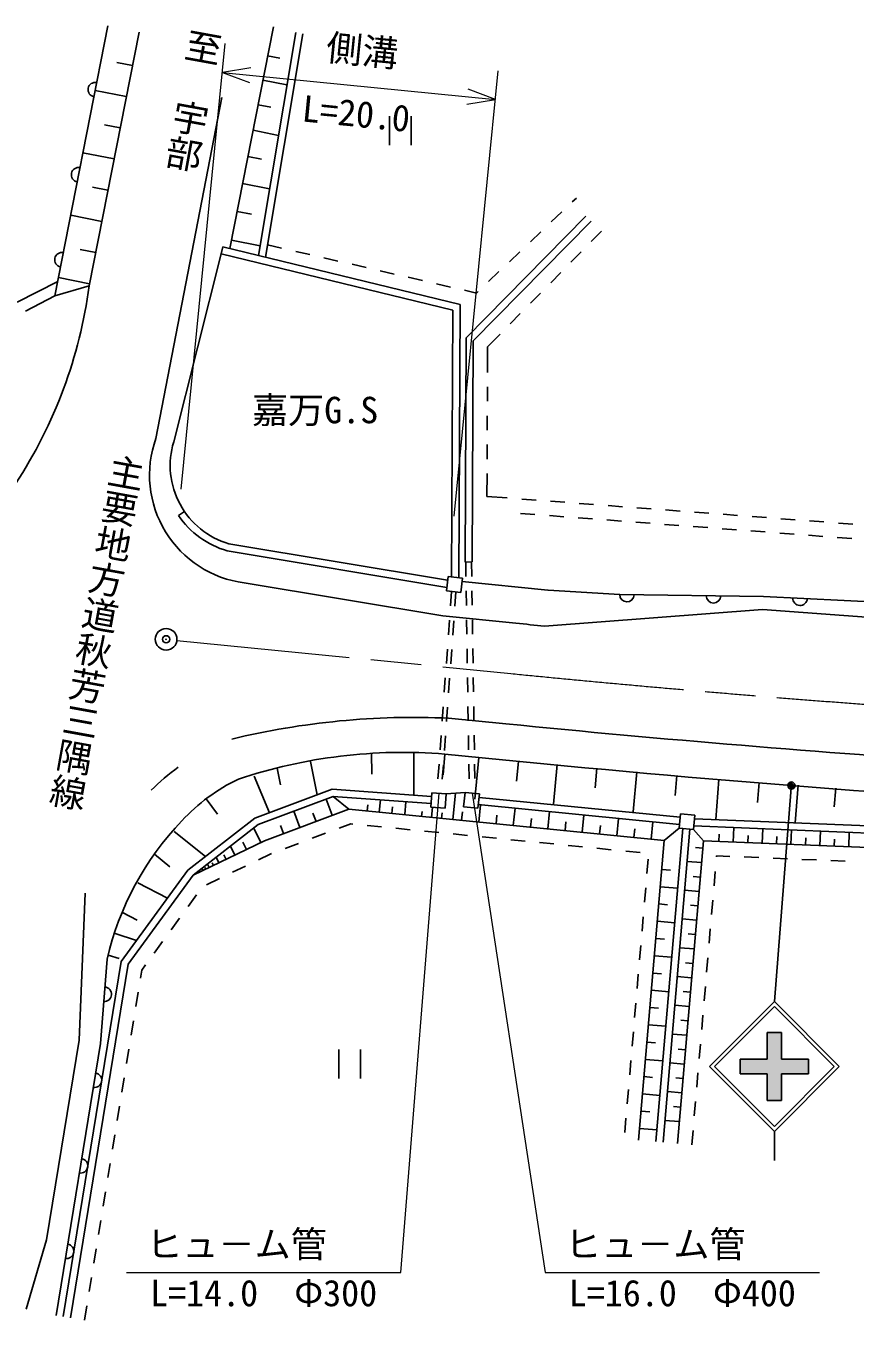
# Model space of a CAD drawing. Units: millimetres, scale not verified. Extents: x 0 to 700000, y -47500 to 447500.
# Drawn here: x 94030 to 151469, y 246708 to 336326 of the extents above; entities that cross this region are included whole.
import ezdxf
from ezdxf.enums import TextEntityAlignment as Align

# ---------------------------------------------------------------- set-up
doc = ezdxf.new("R2010")
doc.units = ezdxf.units.MM
doc.header["$LTSCALE"] = 1000
doc.header["$PDMODE"] = 32
doc.header["$PDSIZE"] = 500
doc.linetypes.add('CHAIN', pattern=[18.5, 12, -1.5, 3.5, -1.5])
doc.layers.add('作業ﾚｲﾔ1', color=7, linetype='Continuous', lineweight=25)
doc.styles.add('@ＭＳ ゴシック', font='')
doc.styles.add('ＭＳ ゴシック', font='')
doc.styles.get('@ＭＳ ゴシック').set_extended_font_data('@MS Gothic')
doc.styles.get('ＭＳ ゴシック').set_extended_font_data('MS Gothic')

msp = doc.modelspace()

# ---------------------------------------------------------------- hatches: boundary and pattern name
at = {"layer": '作業ﾚｲﾔ1'}
msp.add_hatch(color=256, dxfattribs=at).paths.add_polyline_path([(143516, 264770), (145376, 264770), (145377, 266630), (146377, 266630), (146376, 264770), (148236, 264770), (148235, 263770), (146376, 263770), (146375, 261910), (145375, 261910), (145376, 263770), (143515, 263770)])

# ---------------------------------------------------------------- linework, layer by layer
for p, q in [((99707, 336326), (96038, 317633)), ((108159, 320911), (111171, 336255)), ((101866, 335902), (98414, 318318)), ((112721, 335864), (110143, 320428)), ((113214, 335781), (110630, 320309)), ((101411, 333586), (100332, 333798)), ((110777, 334245), (111611, 334082)), ((110450, 332578), (112117, 332250)), ((100988, 331427), (98829, 331851)), ((107595, 331372), (103036, 307765)), ((110113, 330861), (110996, 330687)), ((119212, 330071), (119212, 328071)), ((120712, 330071), (120712, 328071)), ((100564, 329269), (99484, 329481)), ((109766, 329094), (111532, 328747)), ((100140, 327110), (97981, 327534)), ((109409, 327276), (110345, 327092)), ((109041, 325404), (110913, 325037)), ((99716, 324951), (98637, 325163)), ((131875, 324132), (132166, 324408)), ((99293, 322792), (97134, 323216)), ((108663, 323478), (109655, 323284)), ((124517, 314725), (132823, 323156)), ((125016, 314519), (133179, 322805)), ((130426, 322755), (131151, 323444)), ((128976, 321377), (129701, 322066)), ((133892, 322104), (133190, 321391)), ((98869, 320633), (97789, 320845)), ((107555, 320544), (107674, 321030)), ((124106, 317026), (107674, 321030)), ((108274, 321496), (110257, 321107)), ((110773, 321164), (111747, 320939)), ((107555, 320544), (104271, 307527)), ((123598, 316635), (107555, 320544)), ((112722, 320714), (113696, 320490)), ((114671, 320265), (115645, 320040)), ((127526, 319999), (128251, 320688)), ((132488, 320679), (131786, 319967)), ((116620, 319816), (117594, 319591)), ((118568, 319366), (119543, 319142)), ((126076, 318622), (126801, 319310)), ((131084, 319254), (130383, 318542)), ((96235, 318637), (93437, 317186)), ((96038, 317633), (98414, 318318)), ((98445, 318475), (96286, 318898)), ((120517, 318917), (121492, 318692)), ((122466, 318468), (123441, 318243)), ((96038, 317633), (94005, 316579)), ((124415, 318018), (125241, 317828)), ((125241, 317828), (125351, 317933)), ((129681, 317829), (128979, 317117)), ((123598, 316635), (123515, 298168)), ((124106, 317026), (124020, 298118)), ((128277, 316405), (127575, 315692)), ((124517, 314725), (124447, 299198)), ((126874, 314980), (126014, 314108)), ((125016, 314519), (124947, 299205)), ((126014, 314108), (126006, 312332)), ((126002, 311332), (125997, 310332)), ((125993, 309332), (125988, 308332)), ((125984, 307332), (125979, 306332)), ((125974, 305332), (125967, 303744)), ((125967, 303744), (127375, 303637)), ((128372, 303562), (129369, 303486)), ((130366, 303411), (131363, 303335)), ((132360, 303260), (133358, 303184)), ((134355, 303109), (135352, 303033)), ((136349, 302958), (137346, 302882)), ((105009, 302703), (104596, 302421)), ((128296, 302565), (129293, 302489)), ((130291, 302414), (131288, 302338)), ((132285, 302263), (133282, 302187)), ((134279, 302112), (135276, 302036)), ((138343, 302807), (139340, 302731)), ((140338, 302656), (141335, 302580)), ((142332, 302505), (143329, 302430)), ((144326, 302354), (145323, 302279)), ((146320, 302203), (147318, 302128)), ((148315, 302052), (149312, 301977)), ((136273, 301961), (137271, 301885)), ((138268, 301810), (139265, 301734)), ((140262, 301659), (141259, 301583)), ((142256, 301508), (143254, 301432)), ((144251, 301357), (145248, 301281)), ((146245, 301206), (147242, 301130)), ((150309, 301901), (151306, 301826)), ((123245, 297943), (108092, 300467)), ((148239, 301055), (149236, 300980)), ((150234, 300904), (151231, 300829)), ((123196, 297445), (107981, 299979)), ((124447, 299198), (124947, 299205)), ((124497, 299198), (124512, 298198)), ((124897, 299205), (124912, 298205)), ((122916, 295464), (109158, 297755)), ((123270, 298192), (123171, 297197)), ((123270, 298192), (124265, 298093)), ((124265, 298093), (124166, 297098)), ((124240, 297844), (130177, 297255)), ((123171, 297197), (124166, 297098)), ((123520, 297162), (123447, 296165)), ((123818, 297133), (123746, 296135)), ((124528, 297199), (124543, 296199)), ((124928, 297205), (124943, 296205)), ((130199, 297255), (135162, 296946)), ((135162, 296946), (145123, 296821)), ((145123, 296821), (164567, 295837)), ((145050, 295924), (129957, 294767)), ((145050, 295924), (159918, 294815)), ((122916, 295464), (127974, 294962)), ((123374, 295168), (123302, 294170)), ((123673, 295138), (123600, 294141)), ((124559, 295199), (124574, 294199)), ((124959, 295205), (124974, 294205)), ((123229, 293173), (123156, 292176)), ((123528, 293143), (123455, 292146)), ((124590, 293199), (124605, 292199)), ((124990, 293205), (125005, 292205)), ((123084, 291178), (123011, 290181)), ((123382, 291149), (123310, 290151)), ((124621, 291199), (124636, 290199)), ((125021, 291205), (125036, 290206)), ((122938, 289183), (122866, 288186)), ((123237, 289154), (123164, 288156)), ((124652, 289200), (124667, 288200)), ((125052, 289206), (125067, 288206)), ((123302, 288391), (127283, 287996)), ((122793, 287189), (122720, 286191)), ((123092, 287159), (123019, 286162)), ((124683, 287200), (124698, 286200)), ((125083, 287206), (125098, 286206)), ((117980, 285959), (117987, 284502)), ((120893, 285974), (120908, 283061)), ((123055, 285903), (122925, 284467)), ((123055, 285903), (127036, 285508)), ((113741, 285382), (114202, 283084)), ((122648, 285194), (122575, 284197)), ((122946, 285164), (122874, 284167)), ((124714, 285200), (124729, 284200)), ((125114, 285206), (125129, 284206)), ((125396, 285658), (125134, 282784)), ((128144, 285399), (128011, 284035)), ((130836, 285190), (130582, 282445)), ((109853, 284380), (110894, 281842)), ((111444, 284921), (111674, 283773)), ((133581, 284936), (133454, 283563)), ((136345, 284681), (136088, 281898)), ((139128, 284423), (138999, 283032)), ((142028, 284152), (141821, 281363)), ((109881, 281462), (115240, 283474)), ((122135, 282971), (115240, 283474)), ((122153, 283221), (122080, 282223)), ((122153, 283221), (123150, 283148)), ((122502, 283199), (122502, 283195)), ((123150, 283148), (124447, 283253)), ((123605, 281377), (123785, 283199)), ((124447, 283253), (124349, 282258)), ((124447, 283253), (125442, 283154)), ((125145, 283206), (125145, 283183)), ((144816, 283945), (144713, 282551)), ((147046, 283574), (145875, 268770)), ((147514, 283745), (147320, 281135)), ((150123, 283551), (150026, 282246)), ((106509, 282802), (107311, 281747)), ((110128, 281020), (115313, 282967)), ((115252, 281662), (114830, 282786)), ((122099, 282473), (115313, 282967)), ((116396, 282092), (115313, 282967)), ((117663, 281966), (117705, 282389)), ((118508, 281882), (118592, 282728)), ((120269, 281708), (120357, 282600)), ((123150, 283148), (123078, 282151)), ((125442, 283154), (125344, 282159)), ((125368, 282408), (139300, 281025)), ((125404, 281198), (125523, 282392)), ((125418, 282905), (139349, 281523)), ((109881, 281462), (105250, 277859)), ((110549, 279897), (116396, 282092)), ((113005, 280819), (112583, 281942)), ((114128, 281241), (113917, 281802)), ((116396, 282092), (138249, 279924)), ((119377, 281796), (119421, 282242)), ((121440, 281592), (121475, 281937)), ((122080, 282223), (123078, 282151)), ((122132, 281523), (122201, 282215)), ((122828, 281454), (122867, 281842)), ((124210, 281317), (124269, 281914)), ((124349, 282258), (125344, 282159)), ((126598, 281080), (126658, 281677)), ((127793, 280961), (127911, 282155)), ((128987, 280843), (129046, 281440)), ((130181, 280724), (130299, 281918)), ((132569, 280487), (132688, 281681)), ((134957, 280250), (135076, 281444)), ((139374, 281771), (139275, 280776)), ((139374, 281771), (140369, 281673)), ((140369, 281673), (140270, 280678)), ((140345, 281424), (188571, 279427)), ((104295, 280542), (106461, 278801)), ((110128, 281020), (105613, 277508)), ((110303, 279777), (109818, 280779)), ((111881, 280397), (111671, 280959)), ((115724, 280772), (116530, 281074)), ((116530, 281074), (116669, 281060)), ((117664, 280961), (118659, 280863)), ((119654, 280764), (120649, 280665)), ((121644, 280566), (122640, 280468)), ((131375, 280606), (131434, 281203)), ((133763, 280369), (133822, 280966)), ((136151, 280132), (136211, 280729)), ((137346, 280013), (137464, 281207)), ((139524, 280752), (137666, 259066)), ((140022, 280702), (138165, 259023)), ((138249, 279924), (139275, 280776)), ((139275, 280776), (140270, 280678)), ((140956, 279898), (140270, 280678)), ((140295, 280926), (191442, 278807)), ((143029, 279812), (143070, 280811)), ((145027, 279729), (145068, 280728)), ((147025, 279646), (147067, 280646)), ((149024, 279564), (149065, 280563)), ((110549, 279897), (105613, 277508)), ((109301, 279293), (109058, 279794)), ((111980, 279366), (112916, 279717)), ((113852, 280069), (114788, 280420)), ((123635, 280369), (124630, 280270)), ((125625, 280171), (126620, 280073)), ((127615, 279974), (128610, 279875)), ((129605, 279776), (130600, 279678)), ((138249, 279924), (136471, 259168)), ((140956, 279898), (139161, 258938)), ((140956, 279898), (191062, 277822)), ((142030, 279853), (142050, 280353)), ((144028, 279771), (144049, 280270)), ((146026, 279688), (146047, 280187)), ((148024, 279605), (148045, 280105)), ((150023, 279522), (150043, 280022)), ((151022, 279481), (151063, 280480)), ((102928, 278971), (104012, 278101)), ((107406, 278376), (107221, 278759)), ((107894, 278612), (107744, 278921)), ((108513, 278911), (108213, 279531)), ((110140, 278588), (110944, 278977)), ((110944, 278977), (111043, 279014)), ((131596, 279579), (132591, 279480)), ((133586, 279381), (134581, 279283)), ((135576, 279184), (136571, 279085)), ((140912, 279381), (140414, 279424)), ((141864, 278780), (141871, 278859)), ((141871, 278859), (142791, 278821)), ((143790, 278780), (144789, 278738)), ((105250, 277859), (100638, 271543)), ((106299, 277840), (106228, 277986)), ((106485, 277930), (106428, 278048)), ((106722, 278044), (106607, 278281)), ((107023, 278190), (106931, 278382)), ((108339, 277716), (109239, 278152)), ((137134, 278627), (137049, 277631)), ((138077, 277915), (138674, 277864)), ((140827, 278385), (139830, 278470)), ((145788, 278697), (146787, 278655)), ((147786, 278614), (148785, 278573)), ((149785, 278531), (150784, 278490)), ((105613, 277508), (101112, 271345)), ((101779, 276992), (103841, 275929)), ((105613, 277508), (105613, 277508)), ((105613, 277508), (105613, 277508)), ((105613, 277508), (105613, 277508)), ((105613, 277508), (105613, 277508)), ((105613, 277508), (105613, 277508)), ((105613, 277508), (105613, 277508)), ((105613, 277508), (105613, 277508)), ((105613, 277508), (105613, 277508)), ((105613, 277508), (105613, 277508)), ((105613, 277508), (105613, 277508)), ((105613, 277508), (105613, 277508)), ((105613, 277508), (105613, 277508)), ((105613, 277508), (105613, 277508)), ((105613, 277508), (105613, 277508)), ((105613, 277508), (105613, 277508)), ((105613, 277508), (105613, 277508)), ((105613, 277508), (105613, 277508)), ((105613, 277508), (105613, 277508)), ((105613, 277508), (105613, 277508)), ((105614, 277508), (105614, 277509)), ((105614, 277508), (105614, 277509)), ((105614, 277508), (105614, 277508)), ((105614, 277508), (105614, 277508)), ((105615, 277509), (105615, 277509)), ((105615, 277509), (105615, 277509)), ((105616, 277509), (105616, 277510)), ((105617, 277510), (105617, 277510)), ((105618, 277510), (105618, 277512)), ((105620, 277511), (105619, 277512)), ((105622, 277512), (105621, 277514)), ((105624, 277513), (105624, 277515)), ((105627, 277515), (105626, 277518)), ((105631, 277517), (105630, 277519)), ((105636, 277519), (105634, 277524)), ((106539, 276845), (107439, 277281)), ((140741, 277389), (140243, 277431)), ((141694, 276787), (141779, 277783)), ((98129, 276273), (97721, 266095)), ((105268, 275340), (105858, 276147)), ((136963, 276635), (136878, 275638)), ((137974, 276720), (139170, 276617)), ((140656, 276392), (139660, 276478)), ((137872, 275524), (138470, 275473)), ((140571, 275396), (140073, 275439)), ((141523, 274794), (141608, 275791)), ((100717, 274930), (101748, 274399)), ((104088, 273725), (104678, 274532)), ((136793, 274642), (136707, 273646)), ((137769, 274328), (138965, 274226)), ((140485, 274400), (139489, 274485)), ((100208, 273470), (101701, 272999)), ((140400, 273403), (139902, 273446)), ((141352, 272801), (141437, 273798)), ((102909, 272109), (103498, 272917)), ((136622, 272649), (136537, 271653)), ((137667, 273133), (138265, 273082)), ((140315, 272407), (139318, 272492)), ((100638, 271543), (96618, 246950)), ((99201, 265853), (99651, 271704)), ((99737, 271978), (100483, 271742)), ((137565, 271937), (138760, 271835)), ((141181, 270809), (141267, 271805)), ((101112, 271345), (97111, 246869)), ((101970, 270394), (102060, 270948)), ((102060, 270948), (102319, 271302)), ((136451, 270656), (136366, 269660)), ((137462, 270742), (138060, 270690)), ((140229, 271411), (139731, 271453)), ((140144, 270414), (139148, 270500)), ((141011, 268816), (141096, 269812)), ((101647, 268420), (101808, 269407)), ((137360, 269546), (138555, 269444)), ((140059, 269418), (139560, 269460)), ((136280, 268664), (136195, 267667)), ((137257, 268350), (137855, 268299)), ((139973, 268421), (138977, 268507)), ((141375, 264270), (145875, 268770)), ((141729, 264270), (145875, 268416)), ((150375, 264270), (145875, 268770)), ((150022, 264270), (145877, 268414)), ((101324, 266446), (101486, 267433)), ((137155, 267155), (138350, 267052)), ((139888, 267425), (139390, 267468)), ((140840, 266823), (140925, 267820)), ((136110, 266671), (136024, 265675)), ((139803, 266429), (138806, 266514)), ((145377, 266630), (145376, 264770)), ((145377, 266630), (146377, 266630)), ((146377, 266630), (146376, 264770)), ((95459, 252259), (97721, 266095)), ((96124, 247031), (99201, 265853)), ((101002, 264472), (101163, 265459)), ((115702, 265448), (115702, 263448)), ((117202, 265448), (117202, 263448)), ((137052, 265959), (137650, 265908)), ((139717, 265432), (139219, 265475)), ((140669, 264831), (140755, 265827)), ((135939, 264678), (135854, 263682)), ((136950, 264763), (138146, 264661)), ((139632, 264436), (138636, 264521)), ((143516, 264770), (143515, 263770)), ((143516, 264770), (145376, 264770)), ((146376, 264770), (148236, 264770)), ((148236, 264770), (148235, 263770)), ((100679, 262498), (100840, 263485)), ((136848, 263568), (137445, 263517)), ((139547, 263440), (139048, 263482)), ((140499, 262838), (140584, 263834)), ((141375, 264270), (145875, 259770)), ((141729, 264270), (145875, 260123)), ((143515, 263770), (145376, 263770)), ((145376, 263770), (145375, 261910)), ((145875, 259770), (150375, 264270)), ((145875, 260123), (150022, 264270)), ((146376, 263770), (146375, 261910)), ((146376, 263770), (148235, 263770)), ((135768, 262686), (135683, 261689)), ((136745, 262372), (137941, 262270)), ((139461, 262443), (138465, 262529)), ((140328, 260845), (140413, 261842)), ((145375, 261910), (146375, 261910)), ((100356, 260525), (100518, 261512)), ((136643, 261177), (137241, 261125)), ((139376, 261447), (138878, 261490)), ((135598, 260693), (135512, 259697)), ((136540, 259981), (137736, 259879)), ((139290, 260451), (138294, 260536)), ((100034, 258551), (100195, 259538)), ((140157, 258853), (140243, 259849)), ((145875, 259770), (145875, 257770)), ((99711, 256577), (99873, 257564)), ((99389, 254603), (99550, 255590)), ((99066, 252629), (99227, 253616)), ((94055, 247475), (95459, 252259)), ((98743, 250656), (98905, 251643)), ((98421, 248682), (98582, 249669)), ((98098, 246708), (98259, 247695))]:
    msp.add_line(p, q, dxfattribs=at)
at = {"layer": '作業ﾚｲﾔ1', "lineweight": 13}
for p, q in [((104778, 304247), (107839, 335095)), ((109615, 333429), (107641, 333105)), ((107641, 333105), (126548, 331229)), ((107641, 333105), (109513, 332399)), ((123685, 302370), (126746, 333219)), ((126548, 331229), (124677, 331935)), ((124575, 330904), (126548, 331229)), ((124945, 283203), (130000, 250000)), ((120000, 250000), (122652, 283185)), ((101000, 250000), (120000, 250000)), ((130000, 250000), (149000, 250000))]:
    msp.add_line(p, q, dxfattribs=at)
at = {"layer": '作業ﾚｲﾔ1', "linetype": 'CHAIN', "lineweight": 13}
msp.add_line((104492, 293775), (127628, 291479), dxfattribs=at)
at = {"layer": '作業ﾚｲﾔ1'}
for centre, radius in [((103746, 293849), 750), ((147058, 283723), 150), ((147058, 283723), 120), ((147058, 283723), 90), ((147058, 283723), 60), ((147058, 283723), 30)]:
    msp.add_circle(centre, radius, dxfattribs=at)
for centre, radius, start, end in [((98840, 331910), 500, 78.89426, 258.89426), ((97685, 326022), 500, 78.89426, 258.89426), ((96529, 320135), 500, 78.89426, 258.89426), ((65682, 322701), 33025, 326.81828, 352.37374), ((110129, 305226), 7533, 160.29899, 262.59675), ((109669, 305885), 5643, 163.08262, 253.76733), ((109669, 305885), 6143, 214.32589, 254.04927), ((135662, 296940), 500, 179.28036, 359.28036), ((141661, 296864), 500, 179.28036, 359.28036), ((147658, 296693), 500, 177.10464, 357.10464), ((226378, 1286591), 996500, 264.33286, 264.44745), ((120930, 234612), 53831, 87.47431, 103.56314), ((226378, 1286591), 1003500, 264.33286, 268.07502), ((120158, 249947), 36073, 85.39222, 108.43896), ((113518, 272630), 15259, 125.81247, 135.10421), ((226378, 1286591), 1006000, 264.33286, 269.56825), ((114331, 272496), 12938, 115.56564, 137.22691), ((119833, 266974), 20730, 136.35047, 166.80941), ((99464, 269271), 500, 265.60388, 85.60388), ((98786, 263315), 500, 260.71645, 80.71645), ((97818, 257393), 500, 260.71645, 80.71645), ((96850, 251472), 500, 260.71645, 80.71645)]:
    msp.add_arc(centre, radius, start, end, dxfattribs=at)
at = {"layer": '作業ﾚｲﾔ1', "linetype": 'CHAIN', "lineweight": 13}
msp.add_arc((226378, 1286591), 1000000, 264.33286, 268.64439, dxfattribs=at)
at = {"layer": '作業ﾚｲﾔ1'}
for p in [(103746, 293849), (103746, 293849), (147058, 283723)]:
    msp.add_point(p, dxfattribs=at)

# ---------------------------------------------------------------- texts
at = {"layer": '作業ﾚｲﾔ1', "style": '@ＭＳ ゴシック'}
msp.add_text('至\u3000宇部', height=1833, rotation=259.716, dxfattribs=at).set_placement((106519, 336079), align=Align.MIDDLE_LEFT)
at = {"layer": '作業ﾚｲﾔ1', "style": 'ＭＳ ゴシック'}
msp.add_text('側溝', height=1833, rotation=354.333, dxfattribs=at).set_placement((117194, 333162), align=Align.BOTTOM_CENTER)
at = {"layer": '作業ﾚｲﾔ1', "style": '@ＭＳ ゴシック'}
msp.add_text('L=20.0', height=1833, rotation=354.333, dxfattribs=at).set_placement((116996, 331172), align=Align.TOP_CENTER)
at = {"layer": '作業ﾚｲﾔ1', "style": 'ＭＳ ゴシック'}
msp.add_text('嘉万G.S', height=1833, dxfattribs=at).set_placement((114065, 309725), align=Align.MIDDLE_CENTER)
at = {"layer": '作業ﾚｲﾔ1', "style": '@ＭＳ ゴシック'}
msp.add_text('主要地方道秋芳三隅線', height=1833, rotation=259.716, dxfattribs=at).set_placement((98943, 294325), align=Align.MIDDLE_CENTER)
at = {"layer": '作業ﾚｲﾔ1', "style": 'ＭＳ ゴシック'}
for p in [(102375, 250500), (131375, 250500)]:
    msp.add_text('ヒュ－ム管', height=1833, dxfattribs=at).set_placement(p, align=Align.BOTTOM_LEFT)
for s, p in [('L=14.0\u3000Φ300', (110500, 249500)), ('L=16.0\u3000Φ400', (139500, 249500))]:
    msp.add_text(s, height=1833, dxfattribs=at).set_placement(p, align=Align.TOP_CENTER)

doc.saveas('drawing.dxf')
